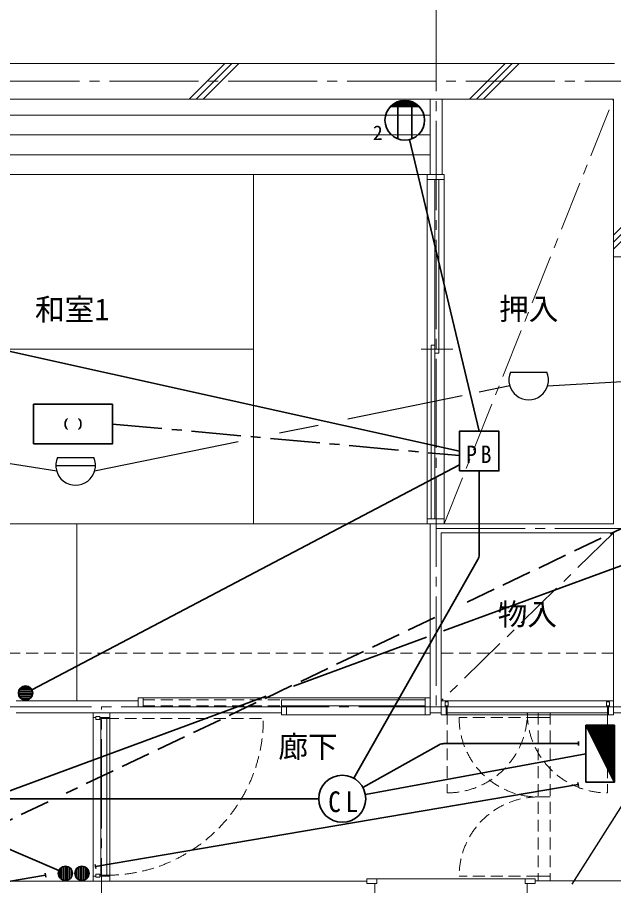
# Model space of a CAD drawing. Units: millimetres at full size, sheet at 1:50; details may follow other scales. Extents: x -9674 to 9699, y -6794 to 6791.
# Drawn here: x -1132 to 1879, y 207 to 4588 of the extents above; entities that cross this region are included whole.
import ezdxf
from ezdxf.enums import TextEntityAlignment as Align

# ---------------------------------------------------------------- set-up
doc = ezdxf.new("R2010")
doc.units = ezdxf.units.MM
doc.header["$LTSCALE"] = 50
for name, pattern in [('CHAIN1', [8, 5, -1, 1, -1]), ('CHAIN2', [12, 9, -1, 1, -1]), ('DASHED1', [1.8, 1.2, -0.6]), ('DASHED3', [4, 3, -1])]:
    doc.linetypes.add(name, pattern=pattern)
for name, color, linetype, lineweight in [('1-0_芯', 134, 'CHAIN2', 9), ('1-1_躯体', 134, 'Continuous', 9), ('1-2_間仕切', 134, 'Continuous', 9), ('1-3_建具', 134, 'Continuous', 9), ('1-4_仕上げ', 134, 'Continuous', 9), ('1-7_その他', 134, 'DASHED1', 9), ('1-8_ハッチ', 134, 'Continuous', 9), ('1-C_梁', 134, 'DASHED1', 9), ('2-0_芯', 2, 'Continuous', 35), ('2-E', 2, 'Continuous', 35), ('3-3', 1, 'Continuous', 25), ('3-E', 3, 'Continuous', 35)]:
    doc.layers.add(name, color=color, linetype=linetype, lineweight=lineweight)
doc.layers.add('1-A_文字', color=134, linetype='Continuous')
doc.styles.add('ＭＳ ゴシック', font='')
doc.styles.get('ＭＳ ゴシック').set_extended_font_data('MS Gothic')

msp = doc.modelspace()

# ---------------------------------------------------------------- linework, layer by layer
at = {"layer": '1-0_芯'}
for p, q in [((982.67, 5265.57), (982.67, 1109.57)), ((-8467.33, 4265.57), (8542.67, 4265.57)), ((982.67, 2009.57), (1942.67, 2009.57)), ((-3007.33, 1109.57), (2712.67, 1109.57)), ((-707.33, -3704.43), (-707.33, 1109.57))]:
    msp.add_line(p, q, dxfattribs=at)
at = {"layer": '1-1_躯体'}
for p, q in [((1882.67, 4355.57), (-2617.33, 4355.57)), ((1877.67, 4175.57), (-2617.33, 4175.57))]:
    msp.add_line(p, q, dxfattribs=at)
msp.add_lwpolyline([(1877.67, 4175.57), (1877.67, 3380.57), (2332.67, 3380.57)], dxfattribs=at)
at = {"layer": '1-2_間仕切'}
for p, q in [((952.67, 4175.57), (952.67, 3794.57)), ((1012.67, 4175.57), (1012.67, 3794.57)), ((1877.67, 3380.57), (1877.67, 2032.57)), ((952.67, 2032.57), (952.67, 1109.57)), ((1012.67, 2032.57), (1877.67, 2032.57)), ((1008.67, 1986.57), (1877.67, 1986.57)), ((1008.67, 1986.57), (1008.67, 1079.57)), ((1877.67, 1986.57), (1877.67, 1079.57)), ((-1137.33, 1139.57), (-522.33, 1139.57)), ((202.67, 1109.57), (-497.33, 1109.57)), ((-1137.33, 1079.57), (202.67, 1079.57)), ((952.67, 1079.57), (1008.67, 1079.57)), ((1877.67, 1079.57), (1929.67, 1079.57)), ((-1282.33, 229.57), (632.67, 229.57)), ((2152.67, 230.57), (1482.67, 230.57)), ((672.67, -67.93), (672.67, 217.07)), ((1442.67, 169.57), (1442.67, 217.07))]:
    msp.add_line(p, q, dxfattribs=at)
at = {"layer": '1-3_建具'}
for p, q in [((937.67, 3769.57), (937.67, 2057.57)), ((976.84, 2893.57), (976.84, 3769.57)), ((996.84, 3769.57), (996.84, 2893.57)), ((1022.67, 3769.57), (1022.67, 2057.57)), ((1066.84, 2913.57), (906.84, 2913.57)), ((976.84, 2933.57), (956.84, 2933.57)), ((956.84, 2933.57), (956.84, 2057.57)), ((976.84, 2057.57), (976.84, 2933.57)), ((996.84, 2893.57), (976.84, 2893.57)), ((-522.33, 1154.57), (-497.33, 1154.57)), ((-522.33, 1154.57), (-522.33, 1109.57)), ((927.67, 1154.57), (-497.33, 1154.57)), ((-497.33, 1154.57), (-497.33, 1109.57)), ((202.67, 1144.57), (202.67, 1114.57)), ((202.67, 1144.57), (927.67, 1144.57)), ((927.67, 1154.57), (927.67, 1069.57)), ((927.67, 1154.57), (952.67, 1154.57)), ((952.67, 1154.57), (952.67, 1069.57)), ((1033.67, 1139.57), (1008.67, 1139.57)), ((1008.67, 1139.57), (1008.67, 1069.57)), ((1033.67, 1139.57), (1033.67, 1134.57)), ((1033.67, 1139.57), (1852.67, 1139.57)), ((1852.67, 1139.57), (1852.67, 1134.57)), ((1852.67, 1139.57), (1877.67, 1139.57)), ((-522.33, 1109.57), (-497.33, 1109.57)), ((202.67, 1114.57), (927.67, 1114.57)), ((202.67, 1109.57), (202.67, 1069.57)), ((227.67, 1109.57), (202.67, 1109.57)), ((227.67, 1109.57), (227.67, 1069.57)), ((1028.67, 1134.57), (1043.67, 1134.57)), ((1028.67, 1114.57), (1028.67, 1134.57)), ((1028.67, 1114.57), (1043.67, 1114.57)), ((1033.67, 1114.57), (1033.67, 1069.57)), ((1038.67, 1079.57), (1038.67, 1109.57)), ((1847.67, 1109.57), (1038.67, 1109.57)), ((1043.67, 1114.57), (1043.67, 1134.57)), ((1842.67, 1114.57), (1842.67, 1134.57)), ((1857.67, 1134.57), (1842.67, 1134.57)), ((1857.67, 1114.57), (1842.67, 1114.57)), ((1847.67, 1079.57), (1847.67, 1109.57)), ((1852.67, 1114.57), (1852.67, 1069.57)), ((1857.67, 1114.57), (1857.67, 1134.57)), ((-749.83, 1054.57), (-749.83, 1079.57)), ((-664.83, 1079.57), (-749.83, 1079.57)), ((-734.83, 1054.57), (-749.83, 1054.57)), ((-749.83, 1054.57), (-749.83, 254.57)), ((-734.83, 1059.57), (-734.83, 1044.57)), ((-714.83, 1059.57), (-734.83, 1059.57)), ((-714.83, 1059.57), (-714.83, 1044.57)), ((-714.83, 1054.57), (-664.83, 1054.57)), ((-664.83, 1054.57), (-664.83, 1079.57)), ((-664.83, 254.57), (-664.83, 1054.57)), ((227.67, 1069.57), (202.67, 1069.57)), ((227.67, 1069.57), (927.67, 1069.57)), ((927.67, 1069.57), (952.67, 1069.57)), ((1033.67, 1069.57), (1008.67, 1069.57)), ((1852.67, 1069.57), (1033.67, 1069.57)), ((1038.67, 1079.57), (1847.67, 1079.57)), ((1852.67, 1069.57), (1877.67, 1069.57)), ((1877.67, 1079.57), (1877.67, 1069.57)), ((-714.83, 1044.57), (-734.83, 1044.57)), ((-679.83, 1049.57), (-709.83, 1049.57)), ((-709.83, 1049.57), (-709.83, 259.57)), ((-679.83, 259.57), (-679.83, 1049.57)), ((-734.83, 264.57), (-734.83, 249.57)), ((-714.83, 264.57), (-734.83, 264.57)), ((-714.83, 249.57), (-714.83, 264.57)), ((-749.83, 229.57), (-749.83, 254.57)), ((-734.83, 254.57), (-749.83, 254.57)), ((-664.83, 229.57), (-749.83, 229.57)), ((-734.83, 249.57), (-714.83, 249.57)), ((-714.83, 254.57), (-664.83, 254.57)), ((-709.83, 259.57), (-679.83, 259.57)), ((-664.83, 229.57), (-664.83, 254.57)), ((682.67, 242.07), (1432.67, 242.07))]:
    msp.add_line(p, q, dxfattribs=at)
at = {"layer": '1-3_建具', "linetype": 'DASHED1'}
for p, q in [((-497.33, 1144.57), (202.67, 1144.57)), ((-497.33, 1114.57), (202.67, 1114.57)), ((1038.67, 1079.57), (1038.67, 675.07)), ((1498.67, 1054.57), (1098.67, 1054.57)), ((1498.67, 1079.57), (1498.67, 229.57)), ((1498.67, 1054.57), (1558.67, 1054.57)), ((1558.67, 1079.57), (1558.67, 229.57)), ((1847.67, 1079.57), (1847.67, 675.07)), ((-679.83, 1049.57), (110.17, 1049.57)), ((1498.67, 654.57), (1558.67, 654.57)), ((1498.67, 254.57), (1098.67, 254.57)), ((1558.67, 254.57), (1498.67, 254.57))]:
    msp.add_line(p, q, dxfattribs=at)
at = {"layer": '1-3_建具'}
for points in [[(937.67, 3794.57), (1022.67, 3794.57), (1022.67, 3769.57), (937.67, 3769.57)], [(937.67, 2057.57), (1022.67, 2057.57), (1022.67, 2032.57), (937.67, 2032.57)]]:
    msp.add_lwpolyline(points, close=True, dxfattribs=at)
for points in [[(632.67, 217.07), (632.67, 242.07), (682.67, 242.07)], [(632.67, 217.07), (682.67, 217.07), (682.67, 242.07)], [(1482.67, 217.07), (1432.67, 217.07), (1432.67, 242.07)], [(1482.67, 217.07), (1482.67, 242.07), (1432.67, 242.07)]]:
    msp.add_lwpolyline(points, dxfattribs=at)
at = {"layer": '1-3_建具', "linetype": 'DASHED1'}
for centre, radius, start, end in [((1038.67, 1079.57), 404.5, 270, 0), ((1498.67, 1054.57), 400, 180, 270), ((1847.67, 1079.57), 404.5, 180, 270), ((-679.83, 1049.57), 790, 270, 360), ((1498.67, 254.57), 400, 90, 180)]:
    msp.add_arc(centre, radius, start, end, dxfattribs=at)
at = {"layer": '1-4_仕上げ'}
for p, q in [((-2617.33, 4094.57), (952.67, 4094.57)), ((-2617.33, 3994.57), (952.67, 3994.57)), ((-2617.33, 3894.57), (952.67, 3894.57)), ((-2617.33, 3794.57), (937.67, 3794.57)), ((60.17, 3794.57), (60.17, 2032.9)), ((-1724.83, 2913.74), (60.17, 2913.74)), ((-2617.33, 2032.9), (956.84, 2032.9)), ((-832.33, 2032.9), (-832.33, 1139.57))]:
    msp.add_line(p, q, dxfattribs=at)
at = {"layer": '1-7_その他', "linetype": 'CHAIN1'}
for p, q in [((1022.67, 2032.57), (1877.67, 4175.57)), ((1877.67, 1986.57), (1008.67, 1139.57))]:
    msp.add_line(p, q, dxfattribs=at)
at = {"layer": '1-8_ハッチ'}
for p, q in [((-263.7, 4175.57), (-83.7, 4355.57)), ((-228.35, 4175.57), (-48.35, 4355.57)), ((-192.99, 4175.57), (-12.99, 4355.57)), ((1150.51, 4175.57), (1330.51, 4355.57)), ((1185.87, 4175.57), (1365.87, 4355.57)), ((1221.22, 4175.57), (1401.22, 4355.57)), ((1877.67, 3488.52), (2332.67, 3943.52)), ((1877.67, 3453.16), (2332.67, 3908.16)), ((1877.67, 3417.81), (2332.67, 3872.81))]:
    msp.add_line(p, q, dxfattribs=at)
at = {"layer": '1-C_梁'}
for p, q in [((-2617.33, 1379.57), (952.67, 1379.57)), ((1008.67, 1379.57), (1882.67, 1379.57))]:
    msp.add_line(p, q, dxfattribs=at)
at = {"layer": '2-0_芯'}
for p, q in [((789.27, 4162.67), (789.27, 3975.28)), ((848.59, 4165.99), (799.95, 4165.99)), ((859.27, 4162.67), (859.27, 3975.28)), ((895.68, 4138.99), (752.85, 4138.99)), ((892.61, 4141.99), (755.93, 4141.99)), ((885.58, 4147.99), (762.96, 4147.99)), ((876.95, 4153.99), (771.59, 4153.99)), ((865.73, 4159.99), (782.8, 4159.99)), ((847.54, 3971.7), (1199.84, 2499.42)), ((1099.84, 2399.42), (-2745.14, 3253.05)), ((-650.69, 2636.31), (-1050.69, 2636.31)), ((-1050.69, 2636.31), (-1050.69, 2436.31)), ((-1058.61, 1195.48), (1099.84, 2330.81)), ((1199.84, 1877.39), (1199.84, 2299.42)), ((1193.34, 1852.73), (567.34, 748.5)), ((-1125.18, 1188.32), (-1055.77, 1188.32)), ((-1120.94, 1197.92), (-1060.02, 1197.92)), ((-1112.08, 1207.53), (-1068.87, 1207.53)), ((-1126.49, 1178.72), (-1054.47, 1178.72)), ((-1125.18, 1169.12), (-1055.77, 1169.12)), ((-1120.94, 1159.52), (-1060.02, 1159.52)), ((-1112.08, 1149.91), (-1068.87, 1149.91)), ((1022.22, 923.68), (1701.1, 923.68)), ((1701.1, 913.68), (1701.1, 933.68)), ((997.91, 917.37), (612.55, 702.93)), ((625.56, 666.75), (1739.18, 872.47)), ((-1646.96, 645.17), (389.99, 645.17)), ((-922.26, 283.37), (-1656.58, 598.35)), ((-917.97, 247.57), (-917.97, 290.78)), ((-908.37, 238.71), (-908.37, 299.63)), ((-898.77, 234.47), (-898.77, 303.88)), ((-889.17, 233.17), (-889.17, 305.18)), ((-879.57, 234.47), (-879.57, 303.88)), ((-869.96, 238.71), (-869.96, 299.63)), ((-860.36, 247.57), (-860.36, 290.78)), ((-834.63, 247.57), (-834.63, 290.78)), ((-825.02, 238.71), (-825.02, 299.63)), ((-815.42, 234.47), (-815.42, 303.88)), ((-805.82, 233.17), (-805.82, 305.18)), ((-796.22, 234.47), (-796.22, 303.88)), ((-786.62, 238.71), (-786.62, 299.63)), ((-777.01, 247.57), (-777.01, 290.78))]:
    msp.add_line(p, q, dxfattribs=at)
at = {"layer": '2-0_芯', "linetype": 'CHAIN1'}
msp.add_line((-650.69, 2536.31), (1099.84, 2377.05), dxfattribs=at)
at = {"layer": '2-0_芯'}
msp.add_lwpolyline([(-650.69, 2636.31), (-650.69, 2436.31), (-1050.69, 2436.31)], dxfattribs=at)
for centre, radius in [((824.27, 4068.97), 100.02), ((-1090.48, 1178.72), 36.01), ((-889.17, 269.17), 36.01), ((-805.82, 269.17), 36.01)]:
    msp.add_circle(centre, radius, dxfattribs=at)
for centre, radius, start, end in [((-850.61, 2536.3), 40.08, 134.60828, 225.39175), ((-850.77, 2536.3), 40.08, 314.60828, 45.39175), ((1149.84, 1877.39), 50, 330.45089, 0), ((1022.22, 873.68), 50, 90, 119.09467)]:
    msp.add_arc(centre, radius, start, end, dxfattribs=at)
at = {"layer": '2-E'}
for p, q in [((1739.18, 1016.5), (1739.18, 728.44)), ((1742.07, 1010.71), (1742.07, 1016.5)), ((1746.39, 1002.07), (1746.39, 1016.5)), ((1750.71, 993.43), (1750.71, 1016.5)), ((1755.03, 984.79), (1755.03, 1016.5)), ((1759.35, 976.15), (1759.35, 1016.5)), ((1763.67, 967.51), (1763.67, 1016.5)), ((1767.99, 958.87), (1767.99, 1016.5)), ((1772.31, 950.23), (1772.31, 1016.5)), ((1776.63, 941.59), (1776.63, 1016.5)), ((1780.95, 932.95), (1780.95, 1016.5)), ((1785.27, 924.31), (1785.27, 1016.5)), ((1789.59, 915.67), (1789.59, 1016.5)), ((1793.91, 907.03), (1793.91, 1016.5)), ((1798.23, 898.39), (1798.23, 1016.5)), ((1802.55, 889.75), (1802.55, 1016.5)), ((1806.87, 881.11), (1806.87, 1016.5)), ((1811.19, 872.47), (1811.19, 1016.5)), ((1815.51, 863.83), (1815.51, 1016.5)), ((1819.83, 855.19), (1819.83, 1016.5)), ((1824.15, 846.55), (1824.15, 1016.5)), ((1828.47, 837.91), (1828.47, 1016.5)), ((1832.79, 829.27), (1832.79, 1016.5)), ((1837.11, 820.63), (1837.11, 1016.5)), ((1841.43, 811.99), (1841.43, 1016.5)), ((1845.75, 803.35), (1845.75, 1016.5)), ((1850.07, 794.71), (1850.07, 1016.5)), ((1854.39, 786.07), (1854.39, 1016.5)), ((1858.71, 777.43), (1858.71, 1016.5)), ((1863.03, 768.79), (1863.03, 1016.5)), ((1867.35, 760.15), (1867.35, 1016.5)), ((1871.67, 751.51), (1871.67, 1016.5)), ((1875.99, 742.87), (1875.99, 1016.5))]:
    msp.add_line(p, q, dxfattribs=at)
msp.add_lwpolyline([(1099.84, 2299.42), (1299.84, 2299.42), (1299.84, 2499.42), (1099.84, 2499.42)], close=True, dxfattribs=at)
for points in [[(1883.21, 728.44), (1883.21, 1016.5), (1739.18, 1016.5)], [(1739.18, 728.44), (1883.21, 728.44), (1739.18, 1016.5)]]:
    msp.add_lwpolyline(points, dxfattribs=at)
msp.add_circle((508.77, 645.17), 118.77, dxfattribs=at)
at = {"layer": '3-3'}
for p, q in [((-933.18, 2297.49), (-4594.9, 2887)), ((1545.39, 2728.56), (3607.23, 2851.06)), ((1358.29, 2798.58), (1541.66, 2798.58)), ((1354.55, 2728.56), (1200.25, 2696.84)), ((1114.67, 2679.25), (537.46, 2560.59)), ((386.69, 2529.59), (191.09, 2489.38)), ((-17.68, 2446.46), (-742.33, 2297.49)), ((-929.44, 2367.51), (-746.07, 2367.51)), ((-937.78, 2327.5), (-737.74, 2327.5)), ((1998.85, 736.91), (1667.78, 214.39))]:
    msp.add_line(p, q, dxfattribs=at)
for centre in [(1449.97, 2758.58), (-837.76, 2327.51)]:
    msp.add_arc(centre, 100.03, 156.4305, 23.56947, dxfattribs=at)
at = {"layer": '3-E', "linetype": 'DASHED3'}
for p, q in [((6150.45, 4023.52), (1094.16, 1616.08)), ((976.72, 1560.17), (-885.35, 673.58)), ((-976.54, 630.17), (-1281.79, 484.83))]:
    msp.add_line(p, q, dxfattribs=at)
at = {"layer": '3-E'}
for p, q in [((4054.19, 2608.31), (1019.72, 1491.91)), ((934.34, 1460.49), (263.04, 1213.52)), ((124.53, 1162.56), (-1222.03, 667.15)), ((1700.63, 717.13), (-737.4, 302.97)), ((1698.96, 726.99), (1702.31, 707.27)), ((-739.08, 312.83), (-735.73, 293.11)), ((-991.28, 269.99), (-987.93, 250.27)), ((-989.6, 260.13), (-2078.97, 75.08))]:
    msp.add_line(p, q, dxfattribs=at)

# ---------------------------------------------------------------- texts
at = {"layer": '1-A_文字', "style": 'ＭＳ ゴシック'}
for s, p in [('和室1', (-1042.77, 3026.4)), ('押入', (1300.17, 3029.07)), ('物入', (1293.17, 1488.07)), ('廊下', (185.72, 820.06))]:
    msp.add_text(s, height=110, dxfattribs=at).set_placement(p, align=Align.BOTTOM_LEFT)
at = {"layer": '2-0_芯', "color": 7, "style": 'ＭＳ ゴシック'}
msp.add_text('2', height=73.31, dxfattribs=at).set_placement((663.18, 3947.26), align=Align.BOTTOM_LEFT)
at = {"layer": '2-E', "color": 7, "attachment_point": 7, "style": 'ＭＳ ゴシック'}
for s, insert, char_height in [('\\T1.36;\\W0.9;PB', (1134.84, 2339.42), 87.98), ('\\T1.36;\\W0.9;CL', (437.68, 576.27), 104.5)]:
    msp.add_mtext(s, dxfattribs=dict(at, insert=insert, char_height=char_height))

doc.saveas('drawing.dxf')
